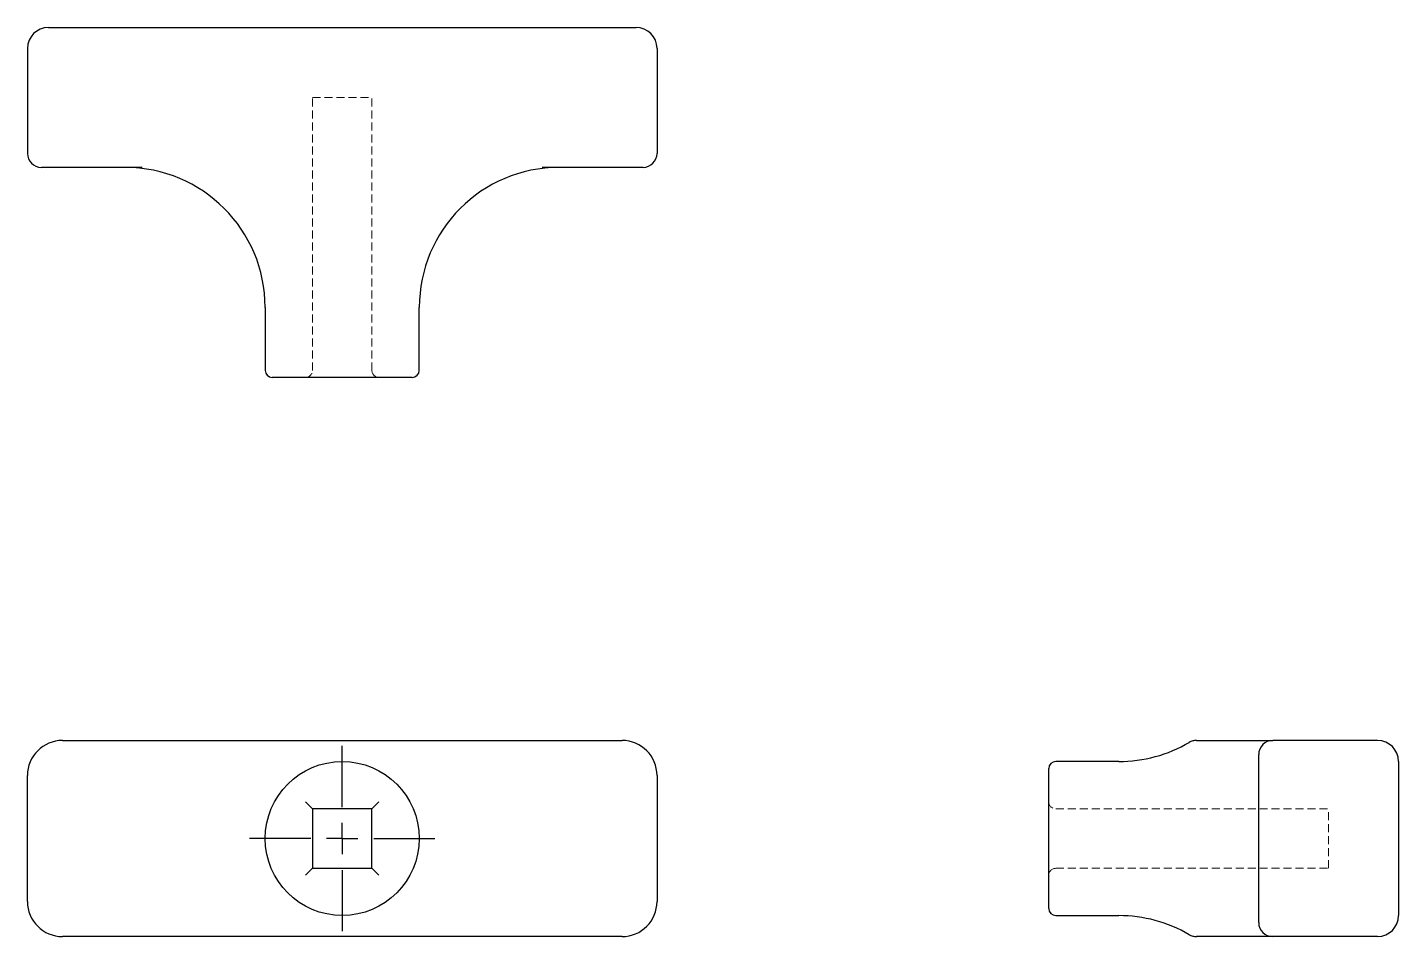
# Model space of a CAD drawing. Header units: millimetres. Extents: x 33 to 251, y 41 to 186.
import ezdxf

# ---------------------------------------------------------------- set-up
doc = ezdxf.new("R2010")
doc.units = ezdxf.units.MM
doc.linetypes.add('HIDDEN', pattern=[1.905, 1.27, -0.635])
doc.layers.add('10', color=7, linetype='Continuous')

# ---------------------------------------------------------------- blocks, each defined once
blk = doc.blocks.new('SW_CENTERMARKSYMBOL_0')
at = {"layer": '10', "color": 0}
for p, q in [((0, 5), (0, 14.73)), ((0, 0), (0, 2.5)), ((-5, 0), (-14.73, 0)), ((0, 0), (-2.5, 0)), ((0, 0), (0, -2.5)), ((0, 0), (2.5, 0)), ((5, 0), (14.73, 0)), ((0, -5), (0, -14.73))]:
    blk.add_line(p, q, dxfattribs=at)

msp = doc.modelspace()

# ---------------------------------------------------------------- linework, layer by layer
at = {"color": 7, "linetype": 'Continuous', "lineweight": 25}
for p, q in [((36.33, 185.78), (38.56, 185.78)), ((38.56, 185.78), (127.44, 185.78)), ((127.44, 185.78), (129.67, 185.78)), ((33, 182.44), (33, 165.78)), ((133, 182.44), (133, 165.78)), ((38.56, 163.56), (35.22, 163.56)), ((51.23, 163.56), (38.56, 163.56)), ((127.44, 163.56), (114.77, 163.56)), ((130.78, 163.56), (127.44, 163.56)), ((70.77, 141.33), (70.77, 131.33)), ((95.23, 131.33), (95.23, 141.33)), ((94.12, 130.22), (71.88, 130.22)), ((38.56, 72.57), (51.23, 72.57)), ((114.77, 72.57), (127.44, 72.57)), ((247.44, 72.57), (230.78, 72.57)), ((228.56, 67.01), (228.56, 70.34)), ((195.22, 57), (195.22, 68.12)), ((206.33, 69.23), (196.33, 69.23)), ((250.78, 69.23), (250.78, 67.01)), ((33, 46.99), (33, 67.01)), ((133, 67.01), (133, 46.99)), ((228.56, 46.99), (228.56, 67.01)), ((250.78, 67.01), (250.78, 46.99)), ((78.28, 61.72), (77.17, 62.83)), ((78.28, 61.72), (78.28, 52.28)), ((87.72, 61.72), (78.28, 61.72)), ((87.72, 61.72), (88.83, 62.83)), ((87.72, 52.28), (87.72, 61.72)), ((195.22, 45.88), (195.22, 57)), ((77.17, 51.16), (78.28, 52.28)), ((78.28, 52.28), (87.72, 52.28)), ((88.83, 51.16), (87.72, 52.28)), ((228.56, 43.65), (228.56, 46.99)), ((250.78, 46.99), (250.78, 44.76)), ((196.33, 44.76), (206.33, 44.76)), ((51.23, 41.43), (38.56, 41.43)), ((127.44, 41.43), (114.77, 41.43)), ((247.44, 41.43), (230.78, 41.43))]:
    msp.add_line(p, q, dxfattribs=at)
at = {"color": 7, "linetype": 'HIDDEN', "lineweight": 18}
for p, q in [((78.28, 174.67), (87.72, 174.67)), ((78.28, 131.33), (78.28, 174.67)), ((87.72, 131.33), (87.72, 174.67)), ((196.33, 61.72), (239.67, 61.72)), ((239.67, 52.28), (239.67, 61.72)), ((196.33, 52.28), (239.67, 52.28))]:
    msp.add_line(p, q, dxfattribs=at)
at = {"color": 7, "linetype": 'Continuous', "lineweight": 25}
msp.add_circle((83, 57), 12.23, dxfattribs=at)
for centre, radius, start, end in [((36.33, 182.44), 3.33, 90, 180), ((129.67, 182.44), 3.33, 0, 90), ((35.22, 165.78), 2.22, 180, 270), ((130.78, 165.78), 2.22, 270, 0), ((48.54, 141.33), 22.22, 0, 90), ((117.46, 141.33), 22.22, 90, 180), ((71.88, 131.33), 1.11, 180, 270), ((94.12, 131.33), 1.11, 270, 0), ((38.56, 67.01), 5.56, 90, 180), ((127.44, 67.01), 5.56, 0, 90), ((206.33, 91.45), 22.22, 270, 300.2789), ((230.78, 70.34), 2.22, 90, 180), ((247.44, 69.23), 3.33, 0, 90), ((196.33, 68.12), 1.11, 90, 180), ((38.56, 46.99), 5.56, 180, 270), ((127.44, 46.99), 5.56, 270, 0), ((196.33, 45.88), 1.11, 180, 270), ((206.33, 22.54), 22.22, 59.7009, 90), ((230.78, 43.65), 2.22, 180, 270), ((247.44, 44.76), 3.33, 270, 0)]:
    msp.add_arc(centre, radius, start, end, dxfattribs=at)
at = {"color": 7, "linetype": 'HIDDEN', "lineweight": 18}
for centre, start, end in [((77.17, 131.33), 270, 0), ((88.83, 131.33), 180, 270), ((196.33, 62.83), 180, 270), ((196.33, 51.16), 90, 180)]:
    msp.add_arc(centre, 1.11, start, end, dxfattribs=at)
at = {"color": 7, "linetype": 'Continuous', "lineweight": 25}
for points, knots in [([(51.23, 72.57), (52.68, 72.57), (55.58, 72.57), (59.78, 72.57), (63.81, 72.57), (67.71, 72.57), (71.43, 72.57), (75.05, 72.57), (78.14, 72.57), (80.82, 72.57), (82.98, 72.57), (85.13, 72.57), (87.82, 72.57), (90.92, 72.57), (94.54, 72.57), (98.25, 72.57), (102.11, 72.57), (106.2, 72.57), (110.44, 72.57), (113.31, 72.57), (114.77, 72.57)], [0, 0, 0, 0, 0.00389943, 0.00779886, 0.0116983, 0.01559773, 0.01949716, 0.02339659, 0.02729602, 0.02924574, 0.03119546, 0.03314517, 0.03509489, 0.03899432, 0.04289375, 0.04679318, 0.05069262, 0.05459205, 0.05849148, 0.06239091, 0.06239091, 0.06239091, 0.06239091]), ([(218.66, 72.57), (218.46, 72.55), (218.07, 72.53), (217.71, 72.35), (217.54, 72.26)], [0, 0, 0, 0, 0.499988, 1, 1, 1, 1]), ([(218.68, 72.57), (218.69, 72.57), (218.7, 72.57), (219.04, 72.57), (219.74, 72.57), (220.89, 72.57), (222.41, 72.57), (223.94, 72.57), (225.41, 72.57), (226.76, 72.57), (228.04, 72.57), (229.18, 72.57), (230.08, 72.57), (230.66, 72.57), (230.74, 72.57), (230.78, 72.57)], [0, 0, 0, 0, 0.03324, 0.076518, 0.119799, 0.201918, 0.28427, 0.366459, 0.448489, 0.530271, 0.611979, 0.708784, 0.805894, 0.902851, 1, 1, 1, 1]), ([(114.77, 41.43), (113.31, 41.43), (110.44, 41.43), (106.2, 41.43), (102.11, 41.43), (98.25, 41.43), (94.54, 41.43), (90.92, 41.43), (87.82, 41.43), (85.13, 41.43), (82.98, 41.43), (80.82, 41.43), (78.14, 41.43), (75.05, 41.43), (71.43, 41.43), (67.71, 41.43), (63.81, 41.43), (59.78, 41.43), (55.58, 41.43), (52.68, 41.43), (51.23, 41.43)], [0, 0, 0, 0, 0.00388467, 0.00776934, 0.01165402, 0.01553869, 0.01942336, 0.02330803, 0.0271927, 0.02913504, 0.03107737, 0.03301971, 0.03496205, 0.03884672, 0.04273139, 0.04661606, 0.05050073, 0.05438541, 0.05827008, 0.06215475, 0.06215475, 0.06215475, 0.06215475]), ([(217.54, 41.73), (217.71, 41.65), (218.07, 41.47), (218.46, 41.44), (218.66, 41.43)], [0, 0, 0, 0, 0.500012, 1, 1, 1, 1]), ([(230.78, 41.43), (230.75, 41.43), (230.68, 41.43), (230.18, 41.43), (229.4, 41.43), (228.36, 41.43), (227.1, 41.43), (225.65, 41.43), (224.18, 41.43), (222.77, 41.43), (221.49, 41.43), (220.27, 41.43), (219.35, 41.43), (218.84, 41.43), (218.63, 41.43), (218.67, 41.43), (218.68, 41.43)], [0, 0, 0, 0, 0.089956, 0.179683, 0.269582, 0.35932, 0.448556, 0.537721, 0.627182, 0.6962, 0.765348, 0.834481, 0.903383, 0.946642, 0.989934, 1, 1, 1, 1])]:
    msp.add_open_spline(points, degree=3, knots=knots, dxfattribs=at)

# ---------------------------------------------------------------- block references
at = {"layer": '10'}
msp.add_blockref('SW_CENTERMARKSYMBOL_0', (83, 57), dxfattribs=at)

doc.saveas('drawing.dxf')
